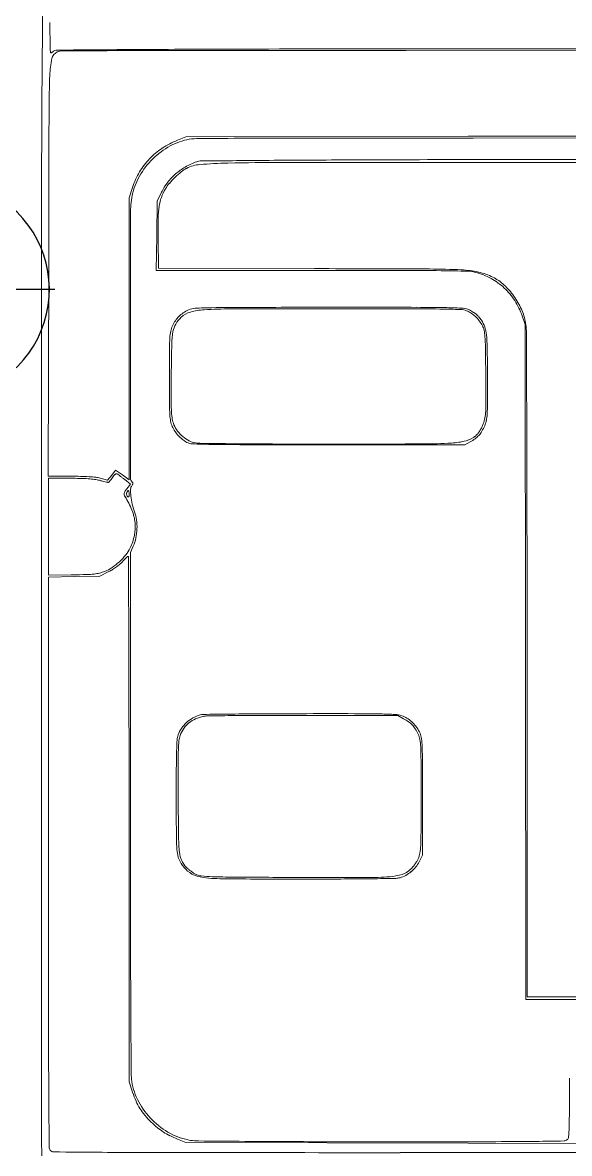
# Model space of a CAD drawing. Header units: millimetres. Extents: x 37984 to 70752, y 14140 to 37584.
# Drawn here: x 39101.4 to 39141.8, y 16595.6 to 16679.1 of the extents above; entities that cross this region are included whole.
import ezdxf

# ---------------------------------------------------------------- set-up
doc = ezdxf.new("R2010")
doc.units = ezdxf.units.MM
doc.set_wipeout_variables(frame=1)
doc.layers.add('! NO PLOT !', color=7, linetype='Continuous', true_color=0xff75dd, plot=False)
doc.layers.add('000-PI-Oprema', color=30, linetype='Continuous', lineweight=5)

# ---------------------------------------------------------------- blocks, each defined once
blk = doc.blocks.new('poveznica montaznih ploca 2100mm')
at = {"layer": '! NO PLOT !'}
for p, q in [((59565.536, 55740.766), (59565.536, 53837.739)), ((59550.536, 55699.856), (59550.536, 55708.676)), ((59554.946, 55704.266), (59546.126, 55704.266)), ((59529.936, 55691.266), (59513.136, 55691.266))]:
    blk.add_line(p, q, dxfattribs=at)
blk.add_circle((59550.536, 55704.266), 4.2, dxfattribs=at)
blk.add_arc((59521.536, 55691.266), 8, 125.29439, 54.70561, dxfattribs=at)
blk = doc.blocks.new('C10F3TM')
at = {"layer": '000-PI-Oprema'}
for p, q in [((44733.161, 8779.576), (44733.094, 8773.291)), ((44733.529, 8740.636), (44733.556, 8756.053)), ((44733.532, 8736.906), (44733.532, 8740.484)), ((44733.532, 8733.328), (44733.532, 8736.906)), ((44733.535, 8712.109), (44733.532, 8733.188))]:
    blk.add_line(p, q, dxfattribs=at)
for centre, radius, start, end in [((44817.284, 8774.836), 83.649, 180.47972, 181.27979), ((45826.986, 8761.638), 1093.954, 179.389696, 179.976633), ((45258.389, 8784.69), 524.864, 181.27971, 181.39224), ((44734.1, 8771.852), 0.254, 90.42559, 135.00097), ((44734.566, 8771.103), 0.944, 90.32056, 113.56541), ((44740.999, 8769.96), 7.367, 168.11179, 177.72245), ((44733.714, 8771.938), 0.0331, 181.3923, 270.00001), ((44733.714, 8772.003), 0.0972, 269.99998, 294.03937), ((44733.557, 8772.354), 0.482, 294.03926, 301.37359), ((44734.464, 8771.336), 0.689, 113.5654, 168.11186), ((44733.502, 8772.443), 0.587, 301.37354, 308.35802), ((44733.477, 8772.475), 0.627, 308.35815, 315.00099), ((44804.652, 8767.428), 71.071, 177.72238, 179.84341), ((56349.499, 8735.864), 11615.961, 179.8433503, 179.9004169), ((99427.124, 8739.824), 54694.097, 179.9766804, 180.0119746), ((4788027.201, 9719.997), 4743294.276, 180.011977908, 180.012436275), ((57671.573, 8714.079), 12938.038, 180.0087279, 180.0586898), ((45802.194, 8701.92), 1068.653, 180.058646, 180.368959), ((47698.757, 8714.131), 2965.256, 180.368918, 180.445236), ((44733.987, 8691.092), 0.396, 180.44522, 217.20688), ((44733.916, 8691.038), 0.306, 217.20683, 269.45325)]:
    blk.add_arc(centre, radius, start, end, dxfattribs=at)
at = {"ltscale": 0.25}
blk.add_wipeout([(44735.199, 8798.188), (44835.975, 8798.188), (44835.975, 8641.371), (44735.199, 8641.371)], dxfattribs=at).dxf.layer = '000-PI-Oprema'
at = {"layer": '000-PI-Oprema'}
for p, q in [((44785.766, 8772.208), (44759.73, 8772.208)), ((44759.952, 8772.078), (44785.766, 8772.107)), ((44743.686, 8765.692), (44743.079, 8765.449)), ((44764.549, 8765.742), (44743.686, 8765.692)), ((44785.766, 8765.744), (44764.549, 8765.742)), ((44764.902, 8765.608), (44785.766, 8765.641)), ((44785.766, 8764.025), (44765.104, 8764.024)), ((44739.491, 8761.205), (44739.489, 8750.788)), ((44739.746, 8761.966), (44739.491, 8761.205)), ((44741.887, 8761.603), (44741.564, 8760.949)), ((44741.564, 8760.949), (44741.532, 8758.395)), ((44741.532, 8758.395), (44741.501, 8755.841)), ((44741.665, 8755.993), (44741.638, 8758.157)), ((44741.501, 8755.841), (44753.004, 8755.841)), ((44753.183, 8755.967), (44741.665, 8755.993)), ((44768.525, 8752.482), (44768.742, 8751.85)), ((44768.742, 8751.85), (44768.768, 8726.921)), ((44739.489, 8750.788), (44739.488, 8740.37)), ((44754.193, 8742.96), (44764.296, 8742.96)), ((44764.296, 8742.96), (44764.7, 8743.177)), ((44735.172, 8740.636), (44733.529, 8740.636)), ((44733.532, 8740.484), (44735.127, 8740.484)), ((44737.912, 8740.355), (44737.364, 8740.495)), ((44738.208, 8740.723), (44737.912, 8740.355)), ((44738.503, 8741.092), (44738.208, 8740.723)), ((44738.996, 8740.731), (44738.503, 8741.092)), ((44739.488, 8740.37), (44738.996, 8740.731)), ((44739.168, 8740.391), (44739.601, 8740.058)), ((44739.601, 8740.058), (44739.329, 8739.701)), ((44739.594, 8735.003), (44739.804, 8735.479)), ((44739.595, 8715.794), (44739.594, 8735.003)), ((44735.325, 8733.353), (44733.532, 8733.328)), ((44733.532, 8733.188), (44735.428, 8733.224)), ((44735.428, 8733.224), (44737.325, 8733.26)), ((44737.325, 8733.26), (44737.994, 8733.59)), ((44768.768, 8726.921), (44768.795, 8701.991)), ((44768.893, 8702.193), (44768.893, 8726.776)), ((44752.374, 8722.971), (44759.346, 8722.955)), ((44759.346, 8722.955), (44759.771, 8722.728)), ((44761.164, 8712.65), (44761.164, 8716.994)), ((44739.492, 8715.323), (44739.491, 8695.92)), ((44760.923, 8712.161), (44761.164, 8712.65)), ((44768.795, 8701.991), (44785.565, 8701.991)), ((44785.564, 8702.193), (44768.893, 8702.193)), ((44739.491, 8695.92), (44739.751, 8695.141)), ((44743.079, 8691.676), (44743.686, 8691.433)), ((44743.686, 8691.433), (44764.549, 8691.382)), ((44764.549, 8691.382), (44785.412, 8691.332))]:
    blk.add_line(p, q, dxfattribs=at)
for centre, radius, start, end in [((44800.254, -135.052), 8907.404, 90.3925414, 90.4255438), ((44755.367, 5052.462), 3719.643, 90.24647, 90.320496), ((44751.275, 7014.037), 1758.147, 90.156728, 90.392558), ((44746.24, 7173.871), 1598.214, 89.993878, 90.246437), ((44744.464, -9625.679), 18397.763, 89.951766, 89.9939357), ((44793.713, -8498.996), 17271.238, 90.1127362, 90.1567394), ((44745.529, 8759.341), 6.581, 111.85364, 123.08516), ((44744.763, 8760.889), 4.707, 102.26829, 120.79305), ((44744.503, 8762.082), 3.486, 90.54751, 102.26825), ((44753.561, 7814.319), 951.292, 90.324331, 90.547555), ((44753.942, 7747.071), 1018.542, 90.003959, 90.324357), ((44754.707, -3276.455), 12042.067, 89.9514927, 90.0039756), ((44744.841, 8760.396), 5.321, 123.08505, 136.25589), ((44745.338, 8759.924), 5.83, 120.79313, 136.5717), ((44745.33, 8759.931), 5.82, 136.57176, 152.36539), ((44744.767, 8760.467), 5.218, 136.25586, 149.56856), ((44746.471, 8758.477), 5.737, 110.17361, 119.52802), ((44744.824, 8762.96), 0.961, 90.50243, 110.17358), ((44747.503, 8729.221), 34.547, 91.17991, 94.608), ((44791.478, 3442.682), 5321.443, 90.452452, 90.502414), ((44751.081, 8555.489), 208.316, 90.06616, 91.17998), ((44761.016, 7300.18), 1463.825, 90.212514, 90.452469), ((44770.975, -8651.843), 17415.66, 90.0190276, 90.0662393), ((44785.195, 779.058), 7984.992, 90.1441574, 90.2124539), ((44770.516, -7230.305), 15994.122, 89.9769073, 90.019077), ((44745.508, 8760.032), 6.077, 149.56861, 161.44364), ((44745.657, 8759.815), 4.166, 130.91449, 142.66311), ((44747.585, 8757.85), 6.757, 128.7946, 133.99501), ((44745.819, 8759.628), 4.413, 119.52797, 130.91449), ((44744.852, 8761.251), 2.395, 117.51805, 128.7946), ((44744.934, 8761.093), 2.572, 94.6079, 117.51812), ((44744.31, 8760.466), 4.668, 152.36537, 170.99782), ((44745.926, 8759.61), 4.504, 142.66305, 153.74435), ((44744.499, 8760.509), 2.684, 139.2023, 149.62798), ((44747.616, 8757.819), 6.801, 133.99502, 139.20231), ((44748.348, 8759.826), 8.757, 170.99784, 179.93603), ((44744.893, 8760.104), 3.215, 159.64995, 171.63103), ((44745.703, 8759.803), 4.08, 149.62801, 159.64998), ((44748.437, 8759.582), 6.798, 171.63109, 179.10347), ((50427.958, 8753.485), 5688.371, 179.936032, 180.031143), ((44795.809, 8758.841), 54.176, 179.1035, 180.72311), ((44753.003, 4589.945), 4165.896, 89.911534, 89.999999), ((44742.41, 3978.154), 4777.825, 89.768825, 89.870811), ((44758.994, 8469.984), 285.852, 89.28536, 89.91149), ((44761.471, 8702.416), 53.524, 87.25136, 89.76883), ((44760.778, 8613.027), 142.799, 88.51986, 89.28533), ((44763.669, 8748.201), 7.687, 77.63979, 87.25136), ((44764.396, 8753.046), 2.732, 75.4007, 88.51992), ((44763.789, 8750.715), 5.141, 61.63305, 75.40068), ((44764.358, 8751.343), 4.47, 63.21547, 77.63974), ((44764.753, 8752.126), 3.593, 47.32481, 63.21538), ((44763.981, 8751.072), 4.736, 46.99168, 61.63303), ((44763.552, 8750.824), 5.365, 35.55808, 47.32477), ((44763.956, 8751.045), 4.773, 32.41146, 46.99164), ((44763.382, 8750.702), 5.574, 24.00076, 35.55806), ((44745.231, 8750.067), 3.152, 115.22372, 123.50622), ((44744.429, 8751.77), 1.27, 92.93446, 115.22371), ((44745.306, 8748.204), 4.735, 93.28512, 105.74886), ((44746.363, 8714.036), 39.053, 91.06238, 92.93453), ((44747.139, 8716.275), 36.717, 90.16748, 93.2851), ((44748.164, 8616.942), 136.164, 90.08588, 91.06242), ((44756.67, 5456.031), 3296.975, 90.041672, 90.167494), ((44755.373, 3805.516), 4947.595, 90.012747, 90.085857), ((44756.729, 5378.126), 3374.88, 89.946145, 90.041714), ((44755.485, 3293.98), 5459.131, 89.944881, 90.01272), ((44759.727, 8567.888), 185.117, 89.15481, 89.94617), ((44760.618, 8629.767), 123.342, 88.90708, 89.94481), ((44761.078, 8659.407), 93.587, 88.21524, 89.15488), ((44762.36, 8721.12), 31.972, 86.74587, 88.907), ((44763.954, 8751.727), 1.223, 67.32852, 88.21531), ((44764.113, 8751.946), 1.096, 61.94284, 86.74584), ((44763.637, 8750.968), 2.045, 56.41229, 67.32849), ((44761.787, 8747.582), 6.042, 58.46685, 61.94283), ((44763.507, 8750.759), 5.306, 18.94386, 32.41141), ((44764.447, 8751.176), 4.408, 10.21876, 24.00078), ((44745.293, 8750.542), 2.855, 146.35823, 155.23624), ((44744.598, 8751.005), 2.019, 134.85031, 146.35823), ((44744.975, 8750.662), 2.366, 133.50475, 149.30225), ((44744.634, 8750.968), 2.071, 123.50631, 134.8503), ((44744.46, 8751.204), 1.618, 105.74879, 133.50479), ((44763.472, 8750.719), 2.345, 46.55888, 56.41226), ((44764.046, 8751.264), 1.721, 49.61601, 58.46679), ((44763.356, 8750.596), 2.514, 37.05121, 46.55891), ((44764.223, 8751.472), 1.449, 39.76423, 49.61601), ((44762.774, 8750.266), 3.334, 34.48044, 39.76423), ((44763.103, 8750.406), 2.83, 28.35147, 37.05121), ((44763.885, 8751.029), 1.986, 18.65114, 34.48035), ((44745.628, 8750.682), 3.13, 167.82389, 176.50234), ((44744.431, 8750.94), 1.905, 155.23631, 167.82389), ((44748.695, 8750.277), 6.049, 170.12049, 178.71197), ((44744.349, 8751.034), 1.637, 149.30229, 170.12044), ((44764.445, 8751.13), 1.305, 12.30603, 28.35146), ((44762.625, 8750.733), 3.168, 4.034, 12.30598), ((44763.193, 8750.796), 2.716, 6.13226, 18.65107), ((44765.394, 8751.347), 3.446, 0.29929, 10.21879), ((38574.753, 8719.01), 6194.171, 0.2458827, 0.2992824), ((71097.683, 8764.722), 26358.098, 180.031147, 180.0526902), ((44756.562, 8750.013), 14.084, 176.50229, 179.73333), ((44905.876, 8746.743), 163.27, 178.71193, 179.5017), ((44751.638, 8749.958), 14.182, 0.86369, 4.03401), ((44755.897, 8750.012), 10.054, 0.76209, 6.13224), ((45186.59, 8748.012), 444.117, 179.73327, 180.00004), ((44372.635, 8744.244), 393.228, 0.57768, 0.8637), ((44563.176, 8747.448), 202.792, 0.15767, 0.76203), ((45154.693, 8748.011), 412.22, 179.99998, 180.28073), ((45016.126, 8745.784), 273.524, 179.50169, 179.87365), ((44395.375, 8744.474), 370.487, 0.27486, 0.57761), ((44374.81, 8746.93), 391.159, 359.86771, 0.15763), ((44762.415, 8746.343), 19.812, 179.87371, 182.40814), ((44750.755, 8746.179), 15.103, 357.19248, 0.27481), ((44757.951, 8746.067), 15.473, 180.28076, 183.30717), ((44748.659, 8745.765), 6.044, 182.40824, 187.60522), ((44762.022, 8745.626), 3.823, 349.65592, 357.19241), ((44750.958, 8746.062), 15.01, 356.78972, 359.86769), ((42446.514, 8735.623), 2322.374, 0.059383, 0.245938), ((44746.071, 8745.381), 3.574, 183.30723, 191.06234), ((44744.193, 8745.013), 1.659, 191.06228, 204.82649), ((44744.842, 8745.255), 2.193, 187.60529, 198.67744), ((44744.606, 8745.176), 1.945, 198.67745, 214.20555), ((44763.249, 8745.405), 2.576, 333.315, 339.48679), ((44763.261, 8745.4), 2.563, 339.48679, 349.65584), ((44764.098, 8745.091), 1.82, 336.1379, 348.98412), ((44762.408, 8745.42), 3.543, 348.98417, 356.78965), ((44745.325, 8745.537), 2.907, 204.82637, 213.13818), ((44744.986, 8745.316), 2.503, 213.13814, 222.43878), ((44745.125, 8745.528), 2.571, 214.20551, 226.79949), ((44745.099, 8745.5), 2.533, 226.79951, 239.48329), ((44763.975, 8744.875), 1.827, 306.27853, 317.93069), ((44764.23, 8744.619), 1.32, 311.28354, 321.11358), ((44763.374, 8745.309), 2.42, 321.11357, 327.3591), ((44763.898, 8744.945), 1.931, 317.93062, 329.21381), ((44763.137, 8745.461), 2.701, 327.35903, 333.31508), ((44762.372, 8745.854), 3.708, 329.2137, 336.13796), ((44744.915, 8745.251), 2.406, 222.43875, 231.93318), ((44744.935, 8745.277), 2.439, 231.93309, 241.33303), ((44744.204, 8743.939), 0.915, 241.33299, 267.71717), ((44744.726, 8744.869), 1.8, 239.48325, 255.86663), ((44746.583, 8803.608), 60.631, 267.71722, 269.02607), ((44744.744, 8744.937), 1.87, 255.86654, 269.07896), ((44752.085, 9201.563), 458.555, 269.07887, 269.34931), ((44748.195, 8898.439), 155.475, 269.02607, 269.92263), ((44750.755, 9084.425), 341.411, 269.34923, 269.84357), ((44754.19, 13334.627), 4591.667, 269.922573, 270.000037), ((44754.218, 10352.123), 1609.113, 269.843507, 270.000039), ((44754.221, 11427.109), 2684.099, 269.999966, 270.149164), ((44761.108, 8781.854), 38.835, 270.14911, 273.24335), ((44762.987, 8748.688), 5.616, 273.24334, 284.44399), ((44763.954, 8744.932), 1.738, 284.44399, 311.28355), ((44763.267, 8745.84), 3.024, 298.28785, 306.27852), ((44735.127, 8708.937), 31.547, 88.63915, 90.00002), ((44735.172, 8708.857), 31.778, 88.65604, 89.99996), ((44735.565, 8727.359), 13.121, 86.0181, 88.63915), ((44735.56, 8725.382), 15.249, 86.32852, 88.65603), ((44735.889, 8732.015), 8.453, 82.78289, 86.01806), ((44735.87, 8730.221), 10.401, 83.60431, 86.32848), ((44736.6, 8737.627), 2.796, 75.40071, 82.7829), ((44736.757, 8738.13), 2.442, 75.61177, 83.60427), ((44742.485, 8760.225), 20.556, 255.40071, 256.05663), ((44736.553, 8741.627), 2.03, 318.66881, 322.84269), ((44735.542, 8742.394), 3.299, 322.84269, 325.74399), ((44739.823, 8739.478), 1.88, 140.21654, 145.74405), ((44738.847, 8740.291), 0.61, 127.42664, 140.21643), ((44738.636, 8740.566), 0.263, 107.0615, 127.42657), ((44738.58, 8740.75), 0.0716, 53.50243, 107.06152), ((44734.822, 8735.671), 6.389, 52.7477, 53.5024), ((44680.17, 8663.806), 96.674, 52.64378, 52.7476), ((44678.305, 8661.364), 99.747, 52.52453, 52.64371), ((44663.162, 8641.611), 124.637, 52.42358, 52.52442), ((44739.988, 8740.483), 0.392, 180.05275, 224.99998), ((44740.645, 8752.813), 12.919, 256.05656, 256.98543), ((44741.973, 8758.555), 18.813, 256.98543, 257.52287), ((44737.955, 8740.398), 0.216, 257.52294, 270.55832), ((44737.956, 8740.237), 0.0555, 270.55827, 315.42061), ((44736.487, 8741.686), 2.119, 315.42063, 318.66886), ((44739.495, 8739.281), 0.38, 146.17495, 166.57481), ((44742.664, 8737.158), 4.194, 142.66588, 146.17486), ((44740.173, 8739.091), 0.908, 149.53513, 159.00646), ((44739.422, 8739.533), 0.0377, 55.75726, 149.53525), ((44739.391, 8739.487), 0.0935, 5.28515, 55.75729), ((44737.398, 8739.302), 2.095, 359.99996, 5.28513), ((44740.016, 8739.676), 0.409, 140.30978, 178.88102), ((44743.905, 8739.6), 4.298, 178.88104, 185.74898), ((44739.27, 8740.295), 0.561, 320.30977, 330.2272), ((44739.49, 8739.985), 0.312, 30.03438, 45.00004), ((44739.635, 8740.086), 0.14, 330.22712, 358.04748), ((44739.663, 8740.085), 0.113, 358.04743, 30.03443), ((44739.314, 8739.324), 0.193, 166.57494, 198.71632), ((44739.704, 8739.457), 0.606, 198.71632, 212.43965), ((44733.981, 8735.819), 6.175, 21.99432, 32.43966), ((44739.62, 8739.331), 0.31, 176.9654, 191.13398), ((44739.536, 8739.336), 0.226, 159.00636, 176.96543), ((44739.613, 8739.33), 0.303, 191.13409, 205.46682), ((44739.52, 8739.286), 0.2, 205.46689, 224.99994), ((44739.516, 8739.281), 0.195, 224.99994, 244.49864), ((44739.444, 8739.132), 0.0285, 244.49877, 324.14073), ((44739.378, 8739.179), 0.11, 324.14057, 355.90864), ((44737.661, 8739.302), 1.832, 355.90863, 0.00003), ((44744.4, 8739.649), 4.796, 185.74897, 192.93128), ((44736.543, 8736.854), 3.413, 5.71106, 21.99434), ((44744.136, 8739.589), 4.525, 192.93126, 200.4341), ((44737.317, 8737.048), 2.751, 7.66441, 20.4341), ((33905.531, 8726.768), 10863.362, 0.0000405, 0.0593989), ((44736.915, 8736.891), 3.038, 348.29445, 5.71108), ((44736.127, 8736.888), 3.953, 357.93159, 7.66441), ((44735.894, 8737.103), 4.081, 334.33406, 348.29442), ((44736.074, 8736.89), 4.006, 348.25693, 357.93164), ((44737.21, 8736.47), 2.621, 321.21387, 334.334), ((44737.092, 8736.678), 2.966, 336.13797, 348.25687), ((44735.567, 8737.791), 4.729, 312.77918, 321.2139), ((44743.133, 8730.763), 5.447, 137.17826, 139.31831), ((44741.641, 8732.146), 3.413, 134.14035, 137.17823), ((44742.066, 8731.708), 4.023, 132.01363, 134.14039), ((44739.426, 8734.638), 0.0796, 96.40017, 132.01363), ((44739.421, 8734.689), 0.0282, 0.2245, 96.40028), ((-49686.55, 8364.805), 94426.723, 0.22099911, 0.22443685), ((44736.748, 8736.062), 2.635, 291.27456, 304.34672), ((44736.391, 8736.846), 3.629, 296.21199, 301.3627), ((44735.565, 8737.793), 4.733, 304.34675, 312.77917), ((44735.89, 8737.667), 4.591, 301.3627, 305.68092), ((44736.143, 8737.316), 4.158, 305.68093, 310.13065), ((44737.808, 8735.34), 1.574, 310.13074, 319.31835), ((44734.325, 8805.667), 72.321, 270.79235, 271.6103), ((44736.155, 8740.559), 7.186, 271.61022, 276.06681), ((44736.601, 8736.368), 2.972, 276.06679, 283.85853), ((44736.552, 8736.564), 3.174, 283.85853, 291.27459), ((42194.25, 8719.206), 2545.24, 0.080062, 0.221009), ((44745.505, 8720.499), 2.625, 119.61446, 132.38872), ((44745.516, 8720.48), 2.646, 106.91903, 119.61447), ((44745.546, 8720.114), 2.845, 101.44114, 113.82605), ((44744.958, 8722.316), 0.728, 90.75113, 106.91902), ((44763.93, 7275.126), 1448.042, 90.669717, 90.751077), ((44745.323, 8721.214), 1.722, 90.67634, 101.44117), ((44755.066, 7896.03), 826.964, 90.536167, 90.676427), ((44751.277, 8357.558), 365.536, 90.30254, 90.66969), ((44750.439, 8390.426), 332.546, 90.13213, 90.53618), ((44752.906, 8048.849), 674.25, 90.070314, 90.302476), ((44751.02, 8138.579), 584.394, 89.867217, 90.132153), ((44754.148, 7036.664), 1686.436, 89.931882, 90.070309), ((44756.036, 8624.243), 98.855, 88.83784, 89.93195), ((44757.33, 8688.036), 35.049, 87.02213, 88.83791), ((44759.058, 8721.256), 1.784, 71.18429, 87.02216), ((44758.973, 8721.008), 2.046, 59.18646, 71.18423), ((44758.907, 8720.897), 2.176, 47.73042, 59.18644), ((39685.534, 8715.697), 5053.958, 359.995752, 0.080091), ((44745.077, 8720.831), 2.08, 145.51469, 160.53262), ((44745.553, 8720.635), 2.437, 145.68285, 159.4845), ((44745.414, 8720.599), 2.49, 132.38878, 145.51462), ((44745.178, 8720.891), 1.982, 129.57133, 145.68289), ((44745.231, 8720.827), 2.065, 113.82606, 129.57133), ((44758.133, 8719.663), 3.475, 54.79301, 61.87939), ((44759.066, 8720.985), 1.857, 43.46564, 54.79295), ((44758.746, 8720.72), 2.415, 36.8951, 47.73036), ((44759.053, 8720.973), 1.875, 32.20189, 43.46564), ((44757.594, 8720.054), 3.599, 25.28756, 32.20198), ((44758.11, 8720.242), 3.21, 28.14083, 36.89503), ((44770.053, 8719.538), 27.058, 176.53677, 178.28701), ((44744.329, 8721.095), 1.287, 160.53265, 176.5368), ((44744.767, 8720.929), 1.597, 159.48447, 174.36387), ((44759.461, 8720.936), 1.535, 9.53499, 25.28756), ((44759.796, 8721.144), 1.298, 10.1892, 28.14075), ((44756.357, 8720.414), 4.682, 2.6752, 9.53489), ((44756.953, 8720.633), 4.187, 2.68613, 10.1892), ((44795.035, 8718.791), 52.052, 178.28692, 179.68034), ((44777.355, 8719.318), 34.239, 178.16286, 180.0561), ((44753.26, 8720.091), 10.131, 174.36384, 178.16289), ((44738.132, 8719.563), 22.927, 0.19431, 2.67512), ((44738.513, 8719.768), 22.648, 0.16939, 2.68617), ((43980.906, 8716.995), 780.157, 359.999971, 0.194318), ((43800.225, 8716.994), 960.94, 0.000028, 0.169395), ((45126.095, 8716.944), 383.117, 179.6803, 180.00001), ((45286.039, 8719.816), 542.923, 180.0561, 180.3082), ((45159.584, 8716.944), 416.605, 180.00002, 180.42721), ((43991.259, 8716.994), 769.804, 359.803626, 0.000036), ((45147.828, 8719.072), 404.71, 180.30815, 180.72778), ((50452.041, 8716.018), 5712.447, 180.002248, 180.086129), ((44751.476, 8713.901), 8.486, 180.42719, 187.44236), ((44753.624, 8714.065), 10.474, 180.72772, 186.57406), ((44737.83, 8714.435), 23.229, 357.34182, 359.80361), ((44744.845, 8713.035), 1.799, 187.44227, 208.10494), ((44745.319, 8713.108), 2.114, 186.57407, 203.72932), ((44759.412, 8713.055), 1.583, 335.17486, 350.59688), ((44756.238, 8713.58), 4.801, 350.59682, 357.3418), ((44745.578, 8713.426), 2.629, 208.10494, 223.6506), ((44744.985, 8712.961), 1.749, 203.7293, 223.50419), ((44757.625, 8714.072), 3.642, 320.62352, 324.71928), ((44757.568, 8714.112), 3.712, 324.71919, 328.79593), ((44759.132, 8713.043), 1.997, 320.6472, 333.78857), ((44758.997, 8713.247), 2.041, 328.79587, 335.17491), ((44745.011, 8712.886), 1.847, 223.65062, 248.02702), ((44744.912, 8712.892), 1.649, 223.50414, 229.87265), ((44746.329, 8714.572), 3.847, 229.87266, 233.25469), ((44746.409, 8714.68), 3.981, 233.25469, 236.61084), ((44745.492, 8713.288), 2.315, 236.61077, 241.64855), ((44745.435, 8713.937), 2.98, 248.02696, 265.06256), ((44744.958, 8712.298), 1.189, 241.64852, 263.72526), ((44745.999, 8721.772), 10.721, 263.72528, 268.10765), ((44758.477, 8714.928), 3.883, 274.06563, 287.69579), ((44758.97, 8712.896), 1.987, 285.71286, 298.89947), ((44759.152, 8712.812), 1.662, 287.69585, 313.39363), ((44758.689, 8713.405), 2.569, 298.89938, 309.77581), ((44759.124, 8712.842), 1.703, 313.39363, 320.62357), ((44758.688, 8713.407), 2.572, 309.77577, 320.64716), ((44746.881, 8730.665), 19.77, 265.06256, 269.75168), ((44747.519, 8767.755), 56.728, 268.10763, 269.67407), ((44752.459, 10017.707), 1306.825, 269.751677, 269.984756), ((44763.326, 11546.41), 2835.429, 269.674064, 269.768259), ((44756.952, 9970.718), 1259.723, 269.76829, 270.004577), ((44752.301, 9425.154), 714.272, 269.984738, 270.226526), ((44754.197, 8945.713), 234.827, 270.22654, 270.7807), ((44757.05, 8734.998), 24.004, 270.0045, 274.06566), ((44751.7, 9128.972), 418.104, 270.78063, 271.02631), ((44759.166, 8712.199), 1.263, 271.02632, 285.71286), ((46388.465, 8709.908), 1648.866, 180.086062, 180.297598), ((48819.105, 8722.528), 4079.538, 180.297535, 180.365144), ((44743.718, 8696.556), 4.069, 180.3651, 188.86321), ((44115.121, 8696.183), 656.904, 359.780877, 359.999976), ((44744.243, 8696.638), 4.6, 188.86317, 208.56913), ((44746.818, 8697.505), 7.451, 198.49541, 203.9313), ((44744.031, 8696.269), 4.403, 203.93129, 211.99223), ((44745.352, 8697.241), 5.863, 208.56916, 224.99997), ((44743.959, 8696.224), 4.318, 211.99219, 220.144), ((44735.092, 8693.812), 36.928, 357.99738, 359.78085), ((44745.937, 8697.892), 6.906, 220.14397, 225.87808), ((44746.523, 8698.495), 7.746, 225.87807, 230.44623), ((44745.352, 8697.241), 5.863, 225.00003, 241.43084), ((44744.541, 8696.096), 4.634, 230.44626, 237.15803), ((44744.587, 8696.168), 4.72, 237.15805, 243.79975), ((44746.174, 8699.393), 8.314, 243.79971, 248.14633), ((44744.748, 8696.133), 4.6, 241.43087, 261.13683), ((44756.394, 8693.067), 15.614, 355.50924, 357.99739), ((44744.652, 8695.517), 3.977, 261.13683, 269.46191), ((44759.897, 10318.661), 1627.192, 269.461889, 269.582668), ((44754.29, 9548.743), 857.255, 269.582581, 269.872956), ((44758.356, 11382.521), 2691.037, 269.872957, 269.996715), ((44758.606, 15971.811), 7280.327, 269.9968188, 270.0593858), ((44765.818, 9012.922), 321.434, 270.05947, 270.66245), ((44765.726, 9020.838), 329.351, 270.66249, 271.02643), ((44771.62, 8691.889), 0.348, 271.02642, 315.00007), ((44771.639, 8691.87), 0.322, 314.99999, 355.50924), ((44746.416, 10000.881), 1310.209, 269.453196, 269.610874), ((44743.896, 9629.665), 938.984, 269.61082, 269.973616), ((44758.767, 41839.227), 33148.55, 269.9735491, 270.0012803), ((44759.338, 16569.87), 7879.192, 270.0012363, 270.0729706), ((44764.255, 12709.575), 4018.894, 270.072956, 270.191673)]:
    blk.add_arc(centre, radius, start, end, dxfattribs=at)

msp = doc.modelspace()

# ---------------------------------------------------------------- block references
at = {"layer": '! NO PLOT !'}
msp.add_blockref('poveznica montaznih ploca 2100mm', (-20426.128, -39031.862), dxfattribs=at)

# ---------------------------------------------------------------- next in the draw order: block references
at = {"layer": '000-PI-Oprema'}
msp.add_blockref('C10F3TM', (-5630.2, 7904.981), dxfattribs=at)

doc.saveas('drawing.dxf')
